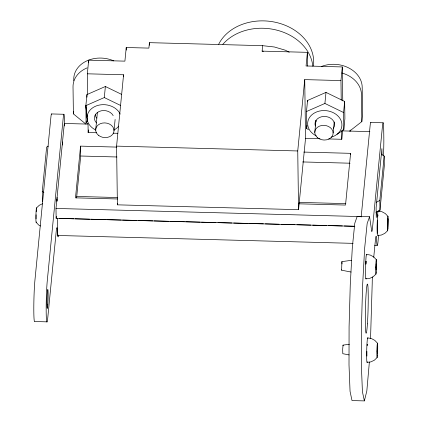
<?xml version="1.0" encoding="UTF-8"?>
<svg xmlns="http://www.w3.org/2000/svg" width="422" height="422" viewBox="0 0 422 422"><rect width="100%" height="100%" fill="white"/><g stroke="black" fill="none" stroke-linecap="round" stroke-linejoin="round"><path stroke-width="0.63" d="M376.113 269.795L376.16 263.998M377.263 353.283L377.31 347.485M36.086 214.761L36.076 218.881M350.16 131.342L350.207 130.055M369.366 362.071L366.823 390.999L364.371 400.9L352.006 400.568L350.054 391.347L349.005 364.909L349.084 326.744L350.265 284.771L352.307 247.698L354.791 223.212L357.197 216.402L369.556 216.734L371.386 229.004A18.447 0.986 -88.5 0 0 372.51 227.796L382.432 126.495A18.447 0.986 -88.5 0 1 383.719 130.14L383.82 137.509A18.447 0.986 -88.5 0 1 383.456 155.808M370.542 338.613L372.209 283.631A18.447 0.986 -88.5 0 1 372.352 276.932M42.548 200.002L42.422 201.305L42.284 191.414L46.631 147.072L48.351 146.139M354.427 226.303L56.137 218.343L55.999 208.452L64.323 123.467L87.76 124.089M56.137 218.343L56.326 216.386M85.803 124.036L73.396 113.887L73.639 111.408M87.628 94.686L87.343 73.808L88.678 60.172L124.907 61.143L126.241 47.507L148.887 48.113L149.42 42.659L262.648 45.676L274.379 46.99L285.346 50.218L289.234 52.238M116.788 147.093L80.565 146.128L75.496 197.855L117.648 198.978M76.598 197.929L80.702 156.019L80.565 146.128M87.85 123.62L86.099 122.77L85.866 105.632L86.948 94.575L105.379 86.499L121.715 94.433M86.099 122.77L86.294 120.819M96.712 132.751L88.151 132.519L88.404 129.923M95.678 129.997L97.398 112.442M87.037 117.923L85.866 105.632L104.297 97.556L105.379 86.499M114.04 130.488L115.122 119.437M262.648 45.676L262.109 51.131L307.401 52.339L306.066 65.974L342.295 66.94L340.96 80.576L304.731 79.61L305.539 138.321L298.549 209.671L117.395 204.839L116.583 146.123L123.572 74.773L87.343 73.808M117.395 204.839L117.522 203.531M298.549 209.671L297.742 150.96L304.731 79.61M308.461 129.517L306.71 128.668L306.472 111.529L307.559 100.473L325.99 92.397L344.658 101.465L344.895 118.603L343.814 129.66L337.036 134.296M306.71 128.668L307.026 125.418M314.78 132.445L315.925 120.739M306.472 111.529L324.908 103.453L325.99 92.397M333.143 132.935L334.224 121.879M342.026 130.44L343.814 129.66L343.577 112.516L344.658 101.465M328.596 138.938L341.773 139.286L342.659 130.198M303.835 152.084L350.592 153.334L345.528 205.06L298.765 203.815M349.696 131.078L361.833 121.583L362.561 114.14L362.192 87.132A27.667 22.055 5.6 0 0 321.59 66.433M361.174 216.982L370.068 126.162A18.447 0.986 -88.5 0 1 370.896 122.638M376.83 211.696L376.255 217.541L376.118 207.735L381.91 148.618L382 155.154M373.723 257.404L375.438 239.923A18.447 0.986 -88.5 0 1 376.651 240.471A21.517 1.155 -88.5 0 0 378.518 235.038M375.944 212.493L379.958 210.314L379.826 200.418L384.168 156.082L381.462 154.273M379.958 210.314L384.305 165.973L384.168 156.082M36.186 211.723L36.519 209.65M341.762 269.727L341.635 270.207L351.078 272.037M375.955 267.891L376.318 265.897M377.104 351.378L377.468 349.39M369.556 216.734L367.151 223.544L364.671 248.025L362.625 285.098L361.443 327.071L361.369 365.236L362.414 391.674L364.371 400.9M351.431 260.311L341.883 261.635L341.635 270.207M349.4 344.241L343.033 345.122L342.685 349.216L342.785 353.694L349.078 354.913M36.514 207.909L39.293 205.271L42.749 203.62M387.575 230.75L384.801 233.392L381.346 235.038L377.548 235.539A12.264 0.659 -88.5 0 1 377.252 221.566A12.264 0.659 -88.5 0 1 378.365 211.564M375.949 274.1L373.175 276.737L369.714 278.388L365.916 278.889M377.099 357.587L374.325 360.23L370.864 361.876L367.066 362.377M376.382 202.291L379.826 200.418M51.558 113.94L63.917 114.272M370.769 122.459L383.134 122.786M342.516 130.889L369.872 131.617M113.18 133.188L117.791 133.31M305.539 138.321L320.029 138.706M116.583 146.123L297.742 150.96M80.702 156.019L116.926 156.984M302.653 161.942L350.07 163.208M76.688 196.446L117.49 197.538M299.119 202.381L345.845 203.631M55.999 208.452L361.538 216.602M59.365 218.38L73.839 218.77M75.158 218.802L89.633 219.192M90.952 219.224L105.431 219.609M106.745 219.646L121.225 220.031M122.538 220.068L137.018 220.453M138.332 220.49L152.811 220.875M154.125 220.912L168.605 221.297M169.924 221.334L184.398 221.719M185.717 221.756L200.192 222.141M201.51 222.172L215.985 222.563M217.963 222.616L231.783 222.985M233.756 223.038L248.236 223.423M249.55 223.454L263.37 223.824M265.343 223.876L279.164 224.246M281.136 224.298L294.957 224.668M296.93 224.72L310.75 225.09M312.728 225.142L326.544 225.512M328.522 225.564L342.342 225.934M344.315 225.986L354.844 226.266M353.103 243.357L57.624 235.471L57.387 218.327M374.625 245.356L377.226 245.425M47.09 321.849L34.725 321.517A23.057 1.234 -88.5 0 1 33.807 307.258A23.057 1.234 -88.5 0 1 34.931 280.224L50.851 117.643A18.447 0.986 -88.5 0 1 51.679 114.119M262.109 51.131L263.418 51.278M378.175 211.026L381.942 211.728L385.312 213.558L387.95 216.344M366.549 254.376L370.316 255.073L373.681 256.908L376.324 259.688M367.699 337.864L371.466 338.565L374.831 340.396L377.468 343.181M324.908 103.453L343.577 112.516M104.297 97.556L120.634 105.484M40.47 226.018L38.782 225.1L36.144 222.32M42.284 191.414L43.909 192.501M341.883 261.635L342.015 263.945M343.033 345.122L343.128 345.792M85.866 105.632L86.732 113.244M86.874 114.51L87.164 117.047M87.307 118.318L87.67 121.489M361.833 121.583L361.464 94.575A27.667 22.055 5.6 0 0 341.925 73.001M350.592 153.334L350.608 154.568M342.295 66.94L342.764 100.863M340.96 80.576L341.229 100.146M341.651 130.809L341.773 139.286M307.401 52.339L307.591 66.043M307.559 100.473L307.575 101.792M149.42 42.659L149.457 45.212M126.241 47.507L126.278 50.118M123.572 74.773L123.599 76.73M88.678 60.172L88.71 62.783M88.034 124.042L88.151 132.519M86.948 94.575L86.985 97.213M73.771 80.75L73.75 79.436A27.667 22.055 5.6 0 1 113.813 60.889M73.396 113.887L73.022 86.879A27.667 22.055 5.6 0 1 87.164 67.852M64.54 124.079L64.503 121.626A18.447 0.986 -88.5 0 0 63.216 117.975L47.296 280.551A23.057 1.234 -88.5 0 0 46.193 312.823A23.057 1.234 -88.5 0 0 47.802 317.386L56.221 231.404A18.447 0.986 -88.5 0 1 57.434 231.952A21.517 1.155 -88.5 0 0 58.563 235.028M64.323 123.467L64.355 125.941M62.514 141.94L62.556 145.031M57.086 197.364L57.139 201.072M56.907 199.216L56.933 201.178M36.276 221.93A7.206 0.385 -88.5 0 1 35.939 215.236A7.206 0.385 -88.5 0 1 36.63 208.225M366.138 278.225A12.264 0.659 -88.5 0 1 365.568 266.836A12.264 0.659 -88.5 0 1 366.739 254.909M365.932 264.13A7.359 0.396 -88.5 0 1 366.096 261.429M377.442 231.741A9.194 0.491 -88.5 0 1 377.474 220.242M377.669 217.008A9.194 0.491 -88.5 0 1 377.901 214.756M379.151 211.385A18.447 0.986 -88.5 0 1 379.172 210.367M377.505 233.35A9.532 0.512 -88.5 0 1 377.458 220.189M377.722 216.307A9.532 0.512 -88.5 0 1 377.869 215.083M366.924 356.073A7.686 0.411 -88.5 0 1 366.918 351.389M367.193 345.217A7.686 0.411 -88.5 0 1 367.272 344.32M365.906 263.961A7.686 0.411 -88.5 0 1 366.08 261.255M367.288 361.712A12.264 0.659 -88.5 0 1 366.718 350.323A12.264 0.659 -88.5 0 1 367.889 338.402M367.209 345.396A7.359 0.396 -88.5 0 1 367.282 344.479M222.853 44.31A49.3 39.299 5.6 0 1 276.125 29.967A49.3 39.299 5.6 0 1 312.823 66.164M218.665 44.284A49.3 39.299 5.6 0 1 275.988 22.398A49.3 39.299 5.6 0 1 313.472 65.858M316.12 121.631A9.194 7.332 5.6 0 1 315.962 120.349M316.379 135.926A17.165 13.683 5.6 0 1 312.09 114.615A17.165 13.683 5.6 0 1 338.834 116.931A17.165 13.683 5.6 0 1 331.217 137.208M315.35 126.051A9.812 7.818 5.6 0 1 325.953 116.541A9.812 7.818 5.6 0 1 333.317 128.42M96.633 118.155A9.194 7.332 5.6 0 1 95.351 114.452M118.73 126.131A17.165 13.683 5.6 0 1 113.977 129.971M95.768 130.029A17.165 13.683 5.6 0 1 93.014 107.578A17.165 13.683 5.6 0 1 120.212 114.125M96.469 122.944A9.812 7.818 5.6 0 1 99.181 111.466A9.812 7.818 5.6 0 1 113.18 115.623M387.491 222.763L387.739 228.671L388.061 219.213L387.792 218.427L387.491 222.763M47.797 304.842A9.532 0.512 -88.5 0 0 47.871 289.539A9.532 0.512 -88.5 0 0 46.979 302.532A9.532 0.512 -88.5 0 0 47.797 304.842M376.26 272.169A7.206 0.385 -88.5 0 0 376.435 260.005A7.206 0.385 -88.5 0 0 375.717 268.508A7.206 0.385 -88.5 0 0 376.26 272.169M387.887 228.819A7.206 0.385 -88.5 0 0 388.061 216.66A7.206 0.385 -88.5 0 0 387.343 225.163A7.206 0.385 -88.5 0 0 387.887 228.819M367.414 323.864A24.592 1.319 -88.5 0 0 367.615 284.375A24.592 1.319 -88.5 0 0 365.31 317.908A24.592 1.319 -88.5 0 0 367.414 323.864M377.41 355.656A7.206 0.385 -88.5 0 0 377.579 343.497A7.206 0.385 -88.5 0 0 376.867 352.001A7.206 0.385 -88.5 0 0 377.41 355.656M317.539 137.709A9.194 7.332 5.6 0 0 332.852 134.829A9.194 7.332 5.6 0 0 321.485 125.529A9.194 7.332 5.6 0 0 317.539 137.709M98.442 135.267A9.194 7.332 5.6 0 0 113.755 132.381A9.194 7.332 5.6 0 0 102.388 123.087A9.194 7.332 5.6 0 0 98.442 135.267"/></g></svg>
